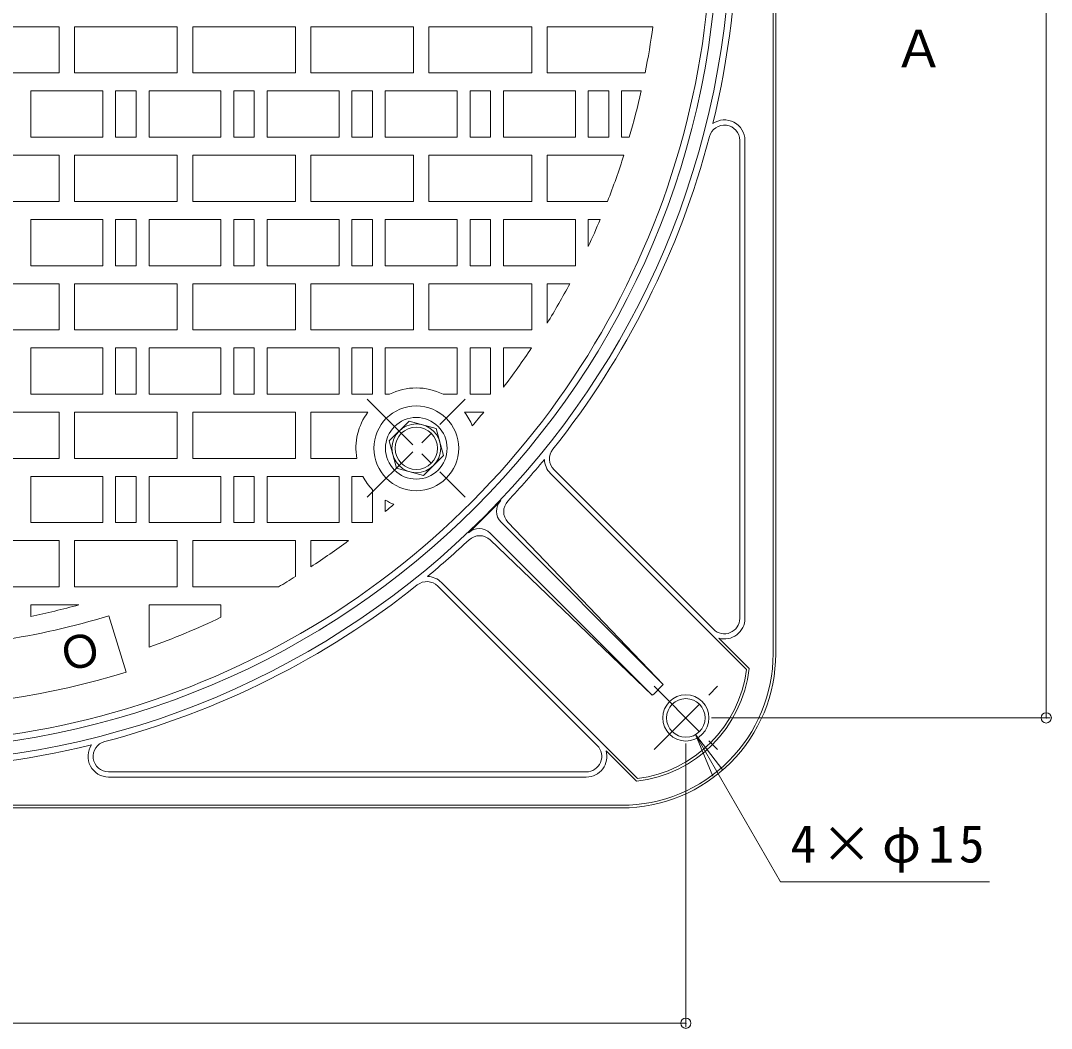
# Model space of a CAD drawing. Units: millimetres, scale not verified. Extents: x -911 to 950, y -675 to 698.
# Drawn here: x -316.2 to 85.1, y -101.6 to 290.6 of the extents above; entities that cross this region are included whole.
import ezdxf
from ezdxf.enums import TextEntityAlignment as Align

# ---------------------------------------------------------------- set-up
doc = ezdxf.new("R2010")
doc.units = ezdxf.units.MM
doc.header["$LTSCALE"] = 5
doc.header["$PDMODE"] = 32
doc.header["$PDSIZE"] = 4
doc.linetypes.add('CHAIN1', pattern=[8, 5, -1, 1, -1])
for name, color, linetype, lineweight in [('E-0', 4, 'Continuous', 9), ('E-1', 2, 'Continuous', 9), ('E-2', 3, 'Continuous', 9), ('E-4', 7, 'Continuous', 9), ('E-5', 7, 'Continuous', 9), ('E-A', 2, 'Continuous', 9)]:
    doc.layers.add(name, color=color, linetype=linetype, lineweight=lineweight)
doc.styles.add('ＭＳ ゴシック', font='')
doc.styles.get('ＭＳ ゴシック').set_extended_font_data('MS Gothic')

msp = doc.modelspace()

# ---------------------------------------------------------------- linework, layer by layer
at = {"layer": 'E-1'}
for p, q in [((-22.261, 614.195), (-22.262, 44.195)), ((-23.262, 44.194), (-23.261, 329.194)), ((-36.262, 57.935), (-36.262, 243.924)), ((-34.262, 57.935), (-34.262, 243.924)), ((-109.985, 114.344), (-33.654, 38.012)), ((-46.505, 53.692), (-108.571, 115.758)), ((-129.222, 95.397), (-66.079, 32.253)), ((-66.079, 32.253), (-126.515, 95.344)), ((-133.465, 91.155), (-70.321, 28.011)), ((-133.412, 88.447), (-70.321, 28.011)), ((-91.76, 8.438), (-153.826, 70.503)), ((-152.412, 71.918), (-76.08, -4.414)), ((-44.473, 50.246), (-32.602, 38.375)), ((-88.315, 6.406), (-76.443, -5.466)), ((-96.003, -1.805), (-281.992, -1.805)), ((-96.003, -3.805), (-281.992, -3.805)), ((-82.262, -14.805), (-652.262, -14.805)), ((-652.261, -15.804), (-82.262, -15.805))]:
    msp.add_line(p, q, dxfattribs=at)
at = {"layer": 'E-1', "linetype": 'CHAIN1'}
for p, q in [((-69.568, 6.888), (-44.954, 31.502)), ((-69.568, 31.502), (-44.954, 6.887))]:
    msp.add_line(p, q, dxfattribs=at)
at = {"layer": 'E-1'}
for radius in [9, 7.5]:
    msp.add_circle((-57.261, 19.195), radius, dxfattribs=at)
for centre, radius, start, end in [((-367.261, 329.195), 327.5, 179.99987, 359.99987), ((-367.261, 329.195), 322.5, 179.99987, 359.99987), ((-367.261, 329.195), 330, 346.20906, 359.9999), ((-42.262, 243.924), 6, 359.99987, 165.29859), ((-42.262, 243.924), 8, 359.99987, 124.3411), ((-367.261, 329.195), 330, 321.49367, 345.29854), ((-104.328, 120.001), 6, 141.49372, 224.99987), ((-367.261, 329.195), 329.896, 316.85544, 320.60378), ((-104.328, 120.001), 8, 181.31847, 224.99987), ((-367.261, 329.195), 327.76, 313.45473, 316.5452), ((-124.979, 99.64), 6, 136.54488, 224.99987), ((-122.182, 99.495), 6, 136.85479, 223.76921), ((-137.707, 86.912), 6, 44.99987, 133.45485), ((-367.261, 329.195), 329.896, 309.39595, 313.14449), ((-137.562, 84.115), 6, 46.23052, 133.14495), ((-158.069, 66.261), 6, 44.99987, 128.50602), ((-158.069, 66.261), 8, 44.99987, 88.68126), ((-367.261, 329.195), 330, 284.70127, 308.50606), ((-42.262, 57.935), 6, 224.99987, 359.99987), ((-42.262, 57.935), 8, 253.95427, 359.99987), ((-82.262, 44.195), 60, 269.99986, 0), ((-82.262, 44.195), 59, 269.99987, 0), ((-82.262, 44.195), 50, 276.68331, 353.31591), ((-82.262, 44.195), 49, 277.24749, 352.75171), ((-96.404, 58.337), 40, 310.69864, 319.30109), ((-367.261, 329.195), 330, 256.20906, 283.79076), ((-281.992, 4.195), 8, 145.65717, 269.99987), ((-281.992, 4.195), 6, 104.70078, 269.99987), ((-96.003, 4.195), 6, 269.99987, 44.99987), ((-96.003, 4.195), 8, 269.99987, 16.04546)]:
    msp.add_arc(centre, radius, start, end, dxfattribs=at)
at = {"layer": 'E-2'}
for p, q in [((-341.261, 288.195), (-301.261, 288.195)), ((-255.261, 288.195), (-295.261, 288.195)), ((-295.261, 288.195), (-295.261, 270.195)), ((-255.261, 288.195), (-255.261, 270.195)), ((-249.262, 288.195), (-249.262, 270.195)), ((-249.262, 288.195), (-209.262, 288.195)), ((-203.261, 288.195), (-203.261, 270.195)), ((-203.261, 288.195), (-163.262, 288.195)), ((-157.261, 288.195), (-157.262, 270.195)), ((-157.261, 288.195), (-117.262, 288.195)), ((-111.261, 288.195), (-111.261, 270.195)), ((-111.261, 288.195), (-70.076, 288.195)), ((-255.261, 270.195), (-295.261, 270.195)), ((-73.12, 270.195), (-111.261, 270.195)), ((-312.261, 263.195), (-284.261, 263.195)), ((-312.261, 245.195), (-312.261, 263.195)), ((-284.261, 245.195), (-284.261, 263.195)), ((-279.261, 245.195), (-279.261, 263.195)), ((-271.262, 263.195), (-279.261, 263.195)), ((-271.262, 245.195), (-271.262, 263.195)), ((-266.262, 263.195), (-238.261, 263.195)), ((-266.262, 245.195), (-266.262, 263.195)), ((-238.262, 245.195), (-238.261, 263.195)), ((-233.262, 245.195), (-233.262, 263.195)), ((-225.262, 263.195), (-233.262, 263.195)), ((-225.262, 245.195), (-225.262, 263.195)), ((-220.262, 263.195), (-192.262, 263.195)), ((-220.262, 245.195), (-220.262, 263.195)), ((-192.262, 245.195), (-192.262, 263.195)), ((-187.262, 245.195), (-187.262, 263.195)), ((-179.262, 263.195), (-187.262, 263.195)), ((-179.262, 245.195), (-179.262, 263.195)), ((-174.262, 263.195), (-146.262, 263.195)), ((-174.262, 245.195), (-174.262, 263.195)), ((-146.262, 245.195), (-146.262, 263.195)), ((-141.262, 245.195), (-141.262, 263.195)), ((-133.262, 263.195), (-141.262, 263.195)), ((-133.262, 245.195), (-133.262, 263.195)), ((-128.262, 263.195), (-100.261, 263.194)), ((-128.262, 245.195), (-128.262, 263.195)), ((-100.261, 245.195), (-100.261, 263.194)), ((-95.262, 245.195), (-95.262, 263.194)), ((-87.262, 263.194), (-95.262, 263.194)), ((-87.262, 245.195), (-87.262, 263.194)), ((-74.611, 263.195), (-82.262, 263.194)), ((-82.262, 245.195), (-82.262, 263.194)), ((-312.261, 245.195), (-284.261, 245.195)), ((-271.262, 245.195), (-279.261, 245.195)), ((-266.262, 245.195), (-238.262, 245.195)), ((-225.262, 245.195), (-233.262, 245.195)), ((-220.262, 245.195), (-192.262, 245.195)), ((-179.262, 245.195), (-187.262, 245.195)), ((-174.262, 245.195), (-146.262, 245.195)), ((-133.262, 245.195), (-141.262, 245.195)), ((-128.262, 245.195), (-100.261, 245.195)), ((-87.262, 245.195), (-95.262, 245.195)), ((-79.261, 245.195), (-82.262, 245.195)), ((-341.262, 238.195), (-301.262, 238.195)), ((-295.261, 238.195), (-295.262, 220.195)), ((-295.261, 238.195), (-255.262, 238.195)), ((-249.262, 238.195), (-249.262, 220.195)), ((-249.262, 238.195), (-209.262, 238.195)), ((-203.261, 238.195), (-203.261, 220.195)), ((-203.261, 238.195), (-163.262, 238.195)), ((-157.262, 238.195), (-157.262, 220.195)), ((-157.262, 238.195), (-117.262, 238.195)), ((-111.262, 238.195), (-111.262, 220.195)), ((-111.262, 238.195), (-81.396, 238.195)), ((-87.764, 220.195), (-111.262, 220.195)), ((-312.261, 213.195), (-284.261, 213.195)), ((-312.261, 195.195), (-312.261, 213.195)), ((-284.261, 195.195), (-284.261, 213.195)), ((-279.261, 195.195), (-279.261, 213.195)), ((-271.262, 213.195), (-279.261, 213.195)), ((-271.262, 195.195), (-271.262, 213.195)), ((-266.262, 213.195), (-238.262, 213.195)), ((-266.262, 195.195), (-266.262, 213.195)), ((-238.262, 195.195), (-238.262, 213.195)), ((-233.262, 195.195), (-233.262, 213.195)), ((-225.261, 213.195), (-233.262, 213.195)), ((-225.262, 195.195), (-225.261, 213.195)), ((-220.262, 213.195), (-192.262, 213.195)), ((-220.262, 195.195), (-220.262, 213.195)), ((-192.262, 195.195), (-192.262, 213.195)), ((-187.262, 195.195), (-187.262, 213.195)), ((-179.262, 213.195), (-187.262, 213.195)), ((-179.262, 195.195), (-179.262, 213.195)), ((-174.261, 213.195), (-146.262, 213.195)), ((-174.261, 195.195), (-174.261, 213.195)), ((-146.262, 195.195), (-146.262, 213.195)), ((-141.262, 195.195), (-141.262, 213.195)), ((-133.262, 213.195), (-141.262, 213.195)), ((-133.262, 195.195), (-133.262, 213.195)), ((-128.262, 213.195), (-100.262, 213.195)), ((-128.262, 195.195), (-128.262, 213.195)), ((-100.262, 195.195), (-100.262, 213.195)), ((-90.595, 213.195), (-95.262, 213.195)), ((-95.262, 202.64), (-95.262, 213.195)), ((-312.261, 195.195), (-284.261, 195.195)), ((-271.262, 195.195), (-279.261, 195.195)), ((-266.262, 195.195), (-238.262, 195.195)), ((-225.262, 195.195), (-233.262, 195.195)), ((-220.262, 195.195), (-192.262, 195.195)), ((-179.262, 195.195), (-187.262, 195.195)), ((-174.261, 195.195), (-146.262, 195.195)), ((-133.262, 195.195), (-141.262, 195.195)), ((-128.262, 195.195), (-100.262, 195.195)), ((-341.262, 188.195), (-301.262, 188.195)), ((-295.261, 188.195), (-295.261, 170.195)), ((-295.261, 188.195), (-255.262, 188.195)), ((-249.262, 188.195), (-249.262, 170.195)), ((-249.262, 188.195), (-209.262, 188.195)), ((-203.262, 188.195), (-203.262, 170.195)), ((-203.262, 188.195), (-163.262, 188.195)), ((-157.262, 188.195), (-157.262, 170.195)), ((-157.262, 188.195), (-117.262, 188.195)), ((-111.261, 188.195), (-111.262, 172.785)), ((-111.261, 188.195), (-102.461, 188.195)), ((-312.262, 145.195), (-312.261, 163.195)), ((-312.261, 163.195), (-284.261, 163.195)), ((-284.261, 145.195), (-284.261, 163.195)), ((-279.261, 145.195), (-279.261, 163.195)), ((-271.262, 163.195), (-279.261, 163.195)), ((-271.262, 145.195), (-271.262, 163.195)), ((-266.262, 163.195), (-238.262, 163.195)), ((-266.262, 145.195), (-266.262, 163.195)), ((-238.262, 145.195), (-238.262, 163.195)), ((-233.262, 145.195), (-233.262, 163.195)), ((-225.262, 163.195), (-233.262, 163.195)), ((-225.262, 145.195), (-225.262, 163.195)), ((-220.262, 163.195), (-192.262, 163.195)), ((-220.262, 145.195), (-220.262, 163.195)), ((-192.262, 145.195), (-192.262, 163.195)), ((-187.262, 145.195), (-187.262, 163.195)), ((-179.262, 163.195), (-187.262, 163.195)), ((-179.262, 145.195), (-179.262, 163.195)), ((-174.261, 163.195), (-146.262, 163.195)), ((-174.261, 145.195), (-174.261, 163.195)), ((-146.262, 145.195), (-146.262, 163.195)), ((-141.262, 145.195), (-141.262, 163.195)), ((-133.262, 163.195), (-141.262, 163.195)), ((-133.262, 145.195), (-133.262, 163.195)), ((-117.374, 163.195), (-128.262, 163.195)), ((-128.262, 147.869), (-128.262, 163.195)), ((-312.262, 145.195), (-284.261, 145.195)), ((-271.262, 145.195), (-279.261, 145.195)), ((-266.262, 145.195), (-238.262, 145.195)), ((-225.262, 145.195), (-233.262, 145.195)), ((-220.262, 145.195), (-192.262, 145.195)), ((-179.262, 145.195), (-187.262, 145.195)), ((-174.261, 145.195), (-172.626, 145.195)), ((-151.776, 145.195), (-146.262, 145.195)), ((-133.262, 145.195), (-141.262, 145.195)), ((-341.262, 138.195), (-301.262, 138.195)), ((-295.262, 138.195), (-295.262, 120.195)), ((-295.262, 138.195), (-255.262, 138.195)), ((-249.262, 138.195), (-249.262, 120.195)), ((-249.262, 138.195), (-209.262, 138.195)), ((-203.262, 138.195), (-203.262, 120.195)), ((-203.262, 138.195), (-181.03, 138.195)), ((-143.372, 138.195), (-135.92, 138.195)), ((-185.368, 120.195), (-203.262, 120.195)), ((-312.262, 113.195), (-284.262, 113.195)), ((-312.262, 95.195), (-312.262, 113.195)), ((-284.262, 95.195), (-284.262, 113.195)), ((-279.262, 95.195), (-279.262, 113.195)), ((-271.262, 113.195), (-279.262, 113.195)), ((-271.262, 95.195), (-271.262, 113.195)), ((-266.262, 113.195), (-238.262, 113.195)), ((-266.262, 95.195), (-266.262, 113.195)), ((-238.262, 95.195), (-238.262, 113.195)), ((-233.262, 95.195), (-233.262, 113.195)), ((-225.262, 113.195), (-233.262, 113.195)), ((-225.262, 95.195), (-225.262, 113.195)), ((-220.262, 113.195), (-192.262, 113.195)), ((-220.262, 95.195), (-220.262, 113.195)), ((-192.262, 95.195), (-192.262, 113.195)), ((-187.262, 95.195), (-187.262, 113.195)), ((-183, 113.195), (-187.262, 113.195)), ((-179.262, 95.409), (-179.262, 107.972)), ((-174.262, 99.519), (-174.262, 103.965)), ((-312.262, 95.195), (-284.262, 95.195)), ((-271.262, 95.195), (-279.262, 95.195)), ((-266.262, 95.195), (-238.262, 95.195)), ((-225.262, 95.195), (-233.262, 95.195)), ((-220.262, 95.195), (-192.262, 95.195)), ((-179.528, 95.195), (-187.262, 95.195)), ((-341.262, 88.195), (-301.262, 88.195)), ((-295.262, 88.195), (-295.262, 70.195)), ((-295.262, 88.195), (-255.262, 88.195)), ((-249.262, 88.195), (-249.262, 70.195)), ((-249.262, 88.195), (-209.262, 88.195)), ((-209.262, 88.195), (-209.262, 74.173)), ((-203.262, 88.195), (-188.603, 88.195)), ((-203.262, 88.195), (-203.262, 77.99)), ((-215.871, 70.195), (-249.262, 70.195)), ((-312.262, 58.731), (-312.262, 63.195)), ((-312.262, 63.195), (-293.641, 63.195)), ((-266.262, 63.195), (-238.262, 63.195)), ((-266.262, 46.708), (-266.262, 63.195)), ((-238.262, 58.346), (-238.262, 63.195)), ((-281.889, 58.954), (-275.165, 36.959))]:
    msp.add_line(p, q, dxfattribs=at)
at = {"layer": 'E-2', "linetype": 'CHAIN1'}
for p, q in [((-181.282, 105.052), (-143.119, 143.215)), ((-181.282, 143.215), (-143.119, 105.052))]:
    msp.add_line(p, q, dxfattribs=at)
at = {"layer": 'E-2'}
for points in [[(-301.261, 288.195), (-301.262, 270.195), (-341.261, 270.195)], [(-209.262, 288.195), (-209.262, 270.195), (-249.262, 270.195)], [(-163.262, 288.195), (-163.262, 270.195), (-203.261, 270.195)], [(-117.262, 288.195), (-117.262, 270.195), (-157.262, 270.195)], [(-301.262, 238.195), (-301.262, 220.195), (-341.262, 220.195)], [(-255.262, 238.195), (-255.262, 220.195), (-295.262, 220.195)], [(-209.262, 238.195), (-209.262, 220.195), (-249.262, 220.195)], [(-163.262, 238.195), (-163.262, 220.195), (-203.261, 220.195)], [(-117.262, 238.195), (-117.262, 220.195), (-157.262, 220.195)], [(-301.262, 188.195), (-301.262, 170.195), (-341.262, 170.195)], [(-255.262, 188.195), (-255.262, 170.195), (-295.261, 170.195)], [(-209.262, 188.195), (-209.262, 170.195), (-249.262, 170.195)], [(-163.262, 188.195), (-163.262, 170.195), (-203.262, 170.195)], [(-117.262, 188.195), (-117.262, 170.195), (-157.262, 170.195)], [(-301.262, 138.195), (-301.262, 120.195), (-341.262, 120.195)], [(-255.262, 138.195), (-255.262, 120.195), (-295.262, 120.195)], [(-209.262, 138.195), (-209.262, 120.195), (-249.262, 120.195)], [(-301.262, 88.195), (-301.262, 70.195), (-341.262, 70.195)], [(-255.262, 88.195), (-255.262, 70.195), (-295.262, 70.195)]]:
    msp.add_lwpolyline(points, dxfattribs=at)
msp.add_circle((-162.201, 124.134), 16.5, dxfattribs=at)
for centre, radius, start, end in [((-367.261, 329.195), 320, 179.99993, 359.99993), ((-367.261, 329.195), 300, 348.65787, 352.14499), ((-367.261, 329.195), 300, 343.73973, 347.2909), ((-367.261, 329.195), 300, 338.6949, 342.34208), ((-367.261, 329.195), 300, 335.04854, 337.25269), ((-367.261, 329.195), 300, 328.57602, 331.96567), ((-367.261, 329.195), 300, 322.81278, 326.40395), ((-162.201, 124.134), 23.5, 63.66501, 116.33472), ((-162.201, 124.134), 23.5, 143.24877, 189.6485), ((-162.201, 124.134), 23.5, 21.89895, 36.75097), ((-367.261, 329.195), 300, 319.13175, 320.45618), ((-162.201, 124.134), 23.5, 207.74121, 223.44886), ((-162.201, 124.134), 23.5, 239.12104, 248.10079), ((-367.261, 329.195), 300, 310.04076, 310.86802), ((-367.261, 329.195), 300, 308.73938, 308.80455), ((-367.261, 329.195), 300, 303.13851, 306.55034), ((-367.261, 329.195), 300, 300.30713, 301.78038), ((-367.261, 329.195), 276, 281.4945, 285.47042), ((-367.261, 338.195), 292, 269.99989, 287), ((-367.261, 329.195), 300, 289.67379, 295.46743), ((-367.261, 338.195), 315, 253.00002, 286.99998)]:
    msp.add_arc(centre, radius, start, end, dxfattribs=at)
at = {"layer": 'E-4'}
for p, q in [((83.053, 19.195), (83.053, 639.195)), ((84.553, 19.195), (-47.261, 19.195)), ((-57.261, -101.123), (-57.261, 9.195)), ((-677.261, -99.623), (-57.261, -99.623))]:
    msp.add_line(p, q, dxfattribs=at)
for p in [(83.053, 19.195), (-57.261, -99.623)]:
    msp.add_point(p, dxfattribs=at)
at = {"layer": 'E-5'}
for p, q in [((-53.511, 12.7), (-20.451, -44.561)), ((-53.511, 12.7), (-46.814, -3.468)), ((-53.511, 12.7), (-42.858, -1.184)), ((-20.451, -44.561), (61.024, -44.561))]:
    msp.add_line(p, q, dxfattribs=at)
at = {"layer": 'E-A'}
msp.add_lwpolyline([(-151.605, 121.294), (-154.444, 131.89), (-165.04, 134.729), (-172.797, 126.972), (-169.957, 116.377), (-159.362, 113.537)], close=True, dxfattribs=at)
at = {"layer": 'E-A', "color": 4}
msp.add_circle((-162.201, 124.133), 12, dxfattribs=at)
at = {"layer": 'E-A'}
for radius in [9.5, 8.25]:
    msp.add_circle((-162.201, 124.133), radius, dxfattribs=at)

# ---------------------------------------------------------------- texts
at = {"layer": 'E-0', "color": 2, "style": 'ＭＳ ゴシック'}
msp.add_text('Ａ', height=14.66, dxfattribs=at).set_placement((23.453, 267.945), align=Align.BOTTOM_LEFT)
at = {"layer": 'E-2', "color": 7, "style": 'ＭＳ ゴシック'}
msp.add_text('Ｏ', height=12.83, rotation=14.167, dxfattribs=at).set_placement((-299.074, 33.015), align=Align.BOTTOM_LEFT)
at = {"layer": 'E-5', "color": 2, "insert": (-16.476, -41.061), "char_height": 14.66, "attachment_point": 7, "style": 'ＭＳ ゴシック'}
msp.add_mtext('\\T1.19;4×φ15', dxfattribs=at)

doc.saveas('drawing.dxf')
